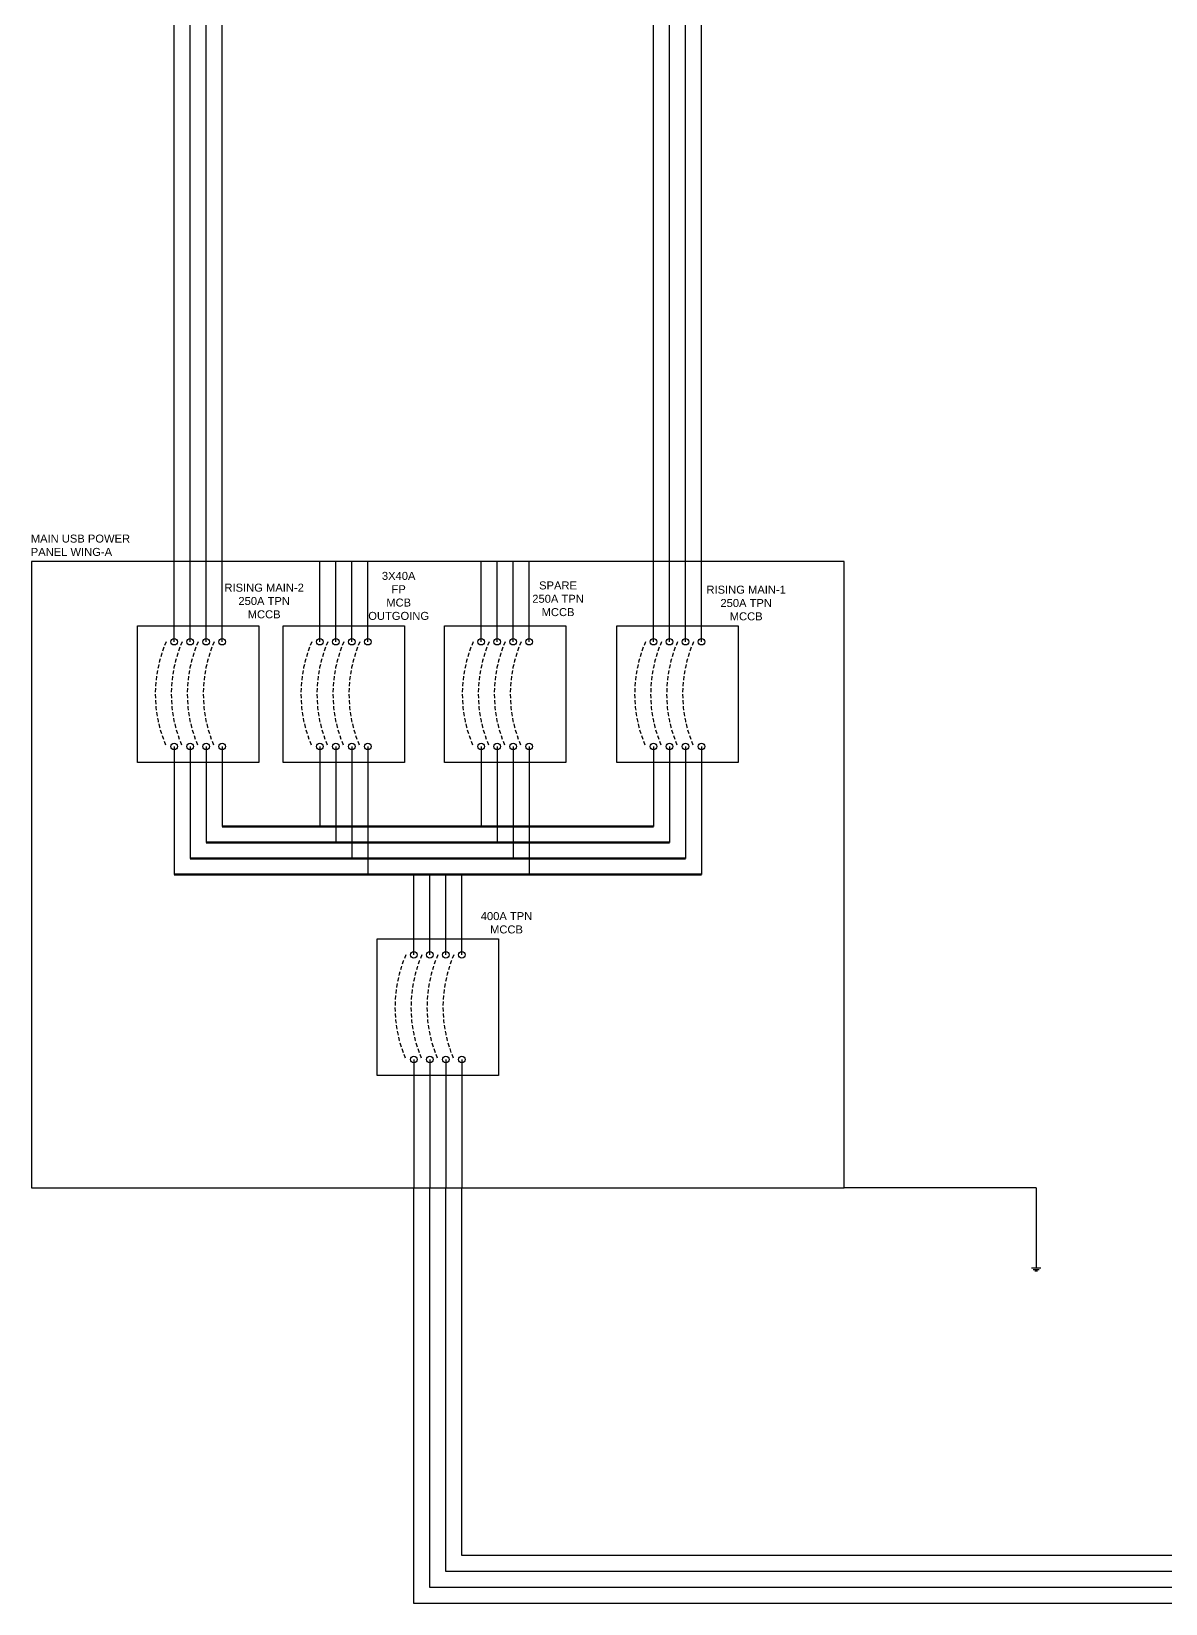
# Model space of a CAD drawing. Header units: inches. Extents: x -137 to 2243, y 16 to 894.
# Drawn here: x 1807.4 to 1878.3, y 185.5 to 283.7 of the extents above; entities that cross this region are included whole.
import ezdxf

# ---------------------------------------------------------------- set-up
doc = ezdxf.new("R2010")
doc.units = ezdxf.units.IN
doc.header["$MEASUREMENT"] = 0
doc.linetypes.add('DASHED2', pattern=[0.375, 0.25, -0.125])
doc.styles.get("Standard").update_dxf_attribs({"font": 'arial.ttf'})

msp = doc.modelspace()

# ---------------------------------------------------------------- linework, layer by layer
for p, q in [((1816.324, 250.615), (1816.324, 287.759)), ((1817.324, 250.615), (1817.324, 287.759)), ((1818.324, 250.615), (1818.324, 287.759)), ((1819.324, 250.615), (1819.324, 287.759)), ((1846.296, 250.615), (1846.296, 287.759)), ((1847.296, 250.615), (1847.296, 287.759)), ((1848.296, 250.615), (1848.296, 287.759)), ((1849.296, 250.615), (1849.296, 287.759)), ((1816.324, 239.06), (1816.324, 231.048)), ((1817.324, 239.06), (1817.324, 232.048)), ((1818.324, 239.06), (1818.324, 233.048)), ((1819.324, 239.06), (1819.324, 234.048)), ((1825.432, 239.06), (1825.432, 234.048)), ((1826.432, 239.06), (1826.432, 233.048)), ((1827.432, 239.06), (1827.432, 232.048)), ((1828.432, 239.06), (1828.432, 231.048)), ((1835.519, 239.06), (1835.519, 234.048)), ((1836.519, 239.06), (1836.519, 233.048)), ((1837.519, 239.06), (1837.519, 232.048)), ((1838.519, 239.06), (1838.519, 231.048)), ((1846.296, 239.06), (1846.296, 234.048)), ((1847.296, 239.06), (1847.296, 233.048)), ((1848.296, 239.06), (1848.296, 232.048)), ((1849.296, 239.06), (1849.296, 231.048)), ((1831.31, 226.036), (1831.31, 231.048)), ((1832.31, 226.036), (1832.31, 231.048)), ((1833.31, 226.036), (1833.31, 231.048)), ((1834.31, 226.036), (1834.31, 231.048)), ((1831.31, 219.493), (1831.31, 211.481)), ((1832.31, 219.493), (1832.31, 211.481)), ((1833.31, 219.493), (1833.31, 211.481)), ((1834.31, 219.493), (1834.31, 211.481)), ((1831.31, 185.495), (1831.31, 211.481)), ((1832.31, 186.495), (1832.31, 211.481)), ((1833.31, 187.495), (1833.31, 211.481)), ((1834.31, 188.495), (1834.31, 211.481)), ((1870.22, 211.481), (1858.22, 211.481)), ((1870.22, 211.481), (1870.22, 206.481)), ((1869.935, 206.481), (1870.505, 206.481)), ((1870.035, 206.381), (1870.405, 206.381)), ((1870.135, 206.281), (1870.305, 206.281)), ((1890.843, 188.495), (1834.31, 188.495)), ((1891.843, 187.495), (1833.31, 187.495)), ((1892.843, 186.495), (1832.31, 186.495)), ((1893.843, 185.495), (1831.31, 185.495))]:
    msp.add_line(p, q)
at = {"color": 18, "true_color": 0x000000}
for p, q in [((1816.324, 245.603), (1816.324, 250.615)), ((1817.324, 245.603), (1817.324, 250.615)), ((1818.324, 245.603), (1818.324, 250.615)), ((1819.324, 245.603), (1819.324, 250.615)), ((1825.432, 245.603), (1825.432, 250.615)), ((1826.432, 245.603), (1826.432, 250.615)), ((1827.432, 245.603), (1827.432, 250.615)), ((1828.432, 245.603), (1828.432, 250.615)), ((1835.519, 245.603), (1835.519, 250.615)), ((1836.519, 245.603), (1836.519, 250.615)), ((1837.519, 245.603), (1837.519, 250.615)), ((1838.519, 245.603), (1838.519, 250.615)), ((1846.296, 245.603), (1846.296, 250.615)), ((1847.296, 245.603), (1847.296, 250.615)), ((1848.296, 245.603), (1848.296, 250.615)), ((1849.296, 245.603), (1849.296, 250.615))]:
    msp.add_line(p, q, dxfattribs=at)
at = {"color": 18, "lineweight": 211, "true_color": 0x000000}
msp.add_line((1846.296, 234.048), (1819.324, 234.048), dxfattribs=at)
at = {"color": 152, "lineweight": 211, "true_color": 0x2776bb}
msp.add_line((1847.296, 233.048), (1818.324, 233.048), dxfattribs=at)
at = {"color": 40, "lineweight": 211, "true_color": 0xf8d731}
msp.add_line((1848.296, 232.048), (1817.324, 232.048), dxfattribs=at)
at = {"color": 1, "lineweight": 211}
msp.add_line((1849.296, 231.048), (1816.324, 231.048), dxfattribs=at)
msp.add_lwpolyline([(1858.22, 250.615), (1807.4, 250.615), (1807.4, 211.481), (1858.22, 211.481)], close=True)
at = {"color": 18, "true_color": 0x000000}
for points in [[(1821.625, 238.06), (1814.023, 238.06), (1814.023, 246.603), (1821.625, 246.603)], [(1830.733, 238.06), (1823.13, 238.06), (1823.13, 246.603), (1830.733, 246.603)], [(1840.821, 238.06), (1833.218, 238.06), (1833.218, 246.603), (1840.821, 246.603)], [(1851.597, 238.06), (1843.994, 238.06), (1843.994, 246.603), (1851.597, 246.603)], [(1836.611, 218.493), (1829.009, 218.493), (1829.009, 227.036), (1836.611, 227.036)]]:
    msp.add_lwpolyline(points, close=True, dxfattribs=at)
for centre in [(1816.324, 245.603), (1817.324, 245.603), (1818.324, 245.603), (1819.324, 245.603), (1825.432, 245.603), (1826.432, 245.603), (1827.432, 245.603), (1828.432, 245.603), (1835.519, 245.603), (1836.519, 245.603), (1837.519, 245.603), (1838.519, 245.603), (1846.296, 245.603), (1847.296, 245.603), (1848.296, 245.603), (1849.296, 245.603), (1816.324, 239.06), (1817.324, 239.06), (1818.324, 239.06), (1819.324, 239.06), (1825.432, 239.06), (1826.432, 239.06), (1827.432, 239.06), (1828.432, 239.06), (1835.519, 239.06), (1836.519, 239.06), (1837.519, 239.06), (1838.519, 239.06), (1846.296, 239.06), (1847.296, 239.06), (1848.296, 239.06), (1849.296, 239.06), (1831.31, 226.036), (1832.31, 226.036), (1833.31, 226.036), (1834.31, 226.036), (1831.31, 219.493), (1832.31, 219.493), (1833.31, 219.493), (1834.31, 219.493)]:
    msp.add_circle(centre, 0.201, dxfattribs=at)
at = {"color": 18, "linetype": 'DASHED2', "true_color": 0x000000}
for centre in [(1823.35, 242.332), (1824.35, 242.332), (1825.35, 242.332), (1826.35, 242.332), (1832.457, 242.332), (1833.457, 242.332), (1834.457, 242.332), (1835.457, 242.332), (1842.545, 242.332), (1843.545, 242.332), (1844.545, 242.332), (1845.545, 242.332), (1853.321, 242.332), (1854.321, 242.332), (1855.321, 242.332), (1856.321, 242.332), (1838.336, 222.765), (1839.336, 222.765), (1840.336, 222.765), (1841.336, 222.765)]:
    msp.add_arc(centre, 8.206, 156.50481, 203.49519, dxfattribs=at)

# ---------------------------------------------------------------- texts
at = {"color": 18, "true_color": 0x000000, "char_height": 0.5}
for s, width, heights, insert, attachment_point in [('\\pxql;MAIN USB POWER PANEL WING-A', 8.13731, [2.186], (1815.497, 252.3), 3), ('\\pxqc;3X40A FP MCB OUTGOING', 2.08965, [6.497], (1831.406, 246.962), 9), ('\\pxqc;RISING MAIN-2\\P250A TPN\\PMCCB', 5.08954, [4.174], (1824.496, 247.06), 9), ('\\pxqc;SPARE\\P250A TPN MCCB', 5.08954, [3.039], (1842.871, 247.199), 9), ('\\pxqc;RISING MAIN-1\\P250A TPN\\PMCCB', 5.08954, [3.256], (1854.634, 246.934), 9), ('\\pxqc;400A TPN\\PMCCB', 5.08954, [2.186], (1839.648, 227.367), 9)]:
    msp.add_mtext_dynamic_manual_height_columns(s, width=width, gutter_width=1, heights=heights, dxfattribs=dict(at, insert=insert, attachment_point=attachment_point))

doc.saveas('drawing.dxf')
